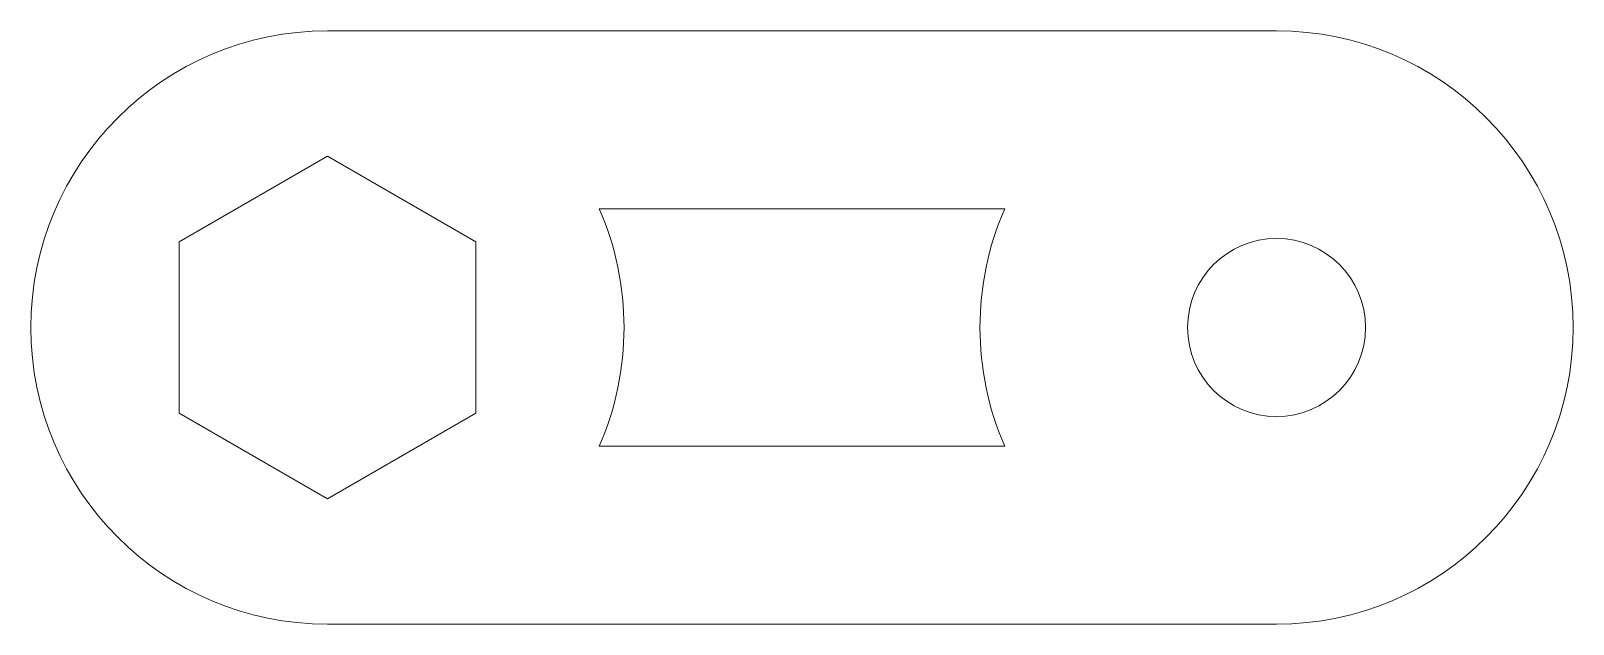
# Model space of a CAD drawing. Header units: millimetres. Extents: x -5 to 21, y -5 to 5.
import ezdxf

# ---------------------------------------------------------------- set-up
doc = ezdxf.new("R2010")
doc.units = ezdxf.units.MM

msp = doc.modelspace()

# ---------------------------------------------------------------- linework, layer by layer
at = {"color": 7, "linetype": 'Continuous', "lineweight": 15}
for p, q in [((0, 5), (16, 5)), ((0, 2.887), (-2.5, 1.443)), ((2.5, 1.443), (0, 2.887)), ((11.417, 2), (4.583, 2)), ((-2.5, 1.443), (-2.5, -1.443)), ((2.5, -1.443), (2.5, 1.443)), ((-2.5, -1.443), (0, -2.887)), ((0, -2.887), (2.5, -1.443)), ((4.583, -2), (11.417, -2)), ((0, -5), (16, -5))]:
    msp.add_line(p, q, dxfattribs=at)
msp.add_circle((16, 0), 1.5, dxfattribs=at)
for centre, start, end in [((0, 0), 90, 270), ((16, 0), 270, 90), ((0, 0), 336.4218, 23.5782), ((16, 0), 156.4218, 203.5782)]:
    msp.add_arc(centre, 5, start, end, dxfattribs=at)

doc.saveas('drawing.dxf')
